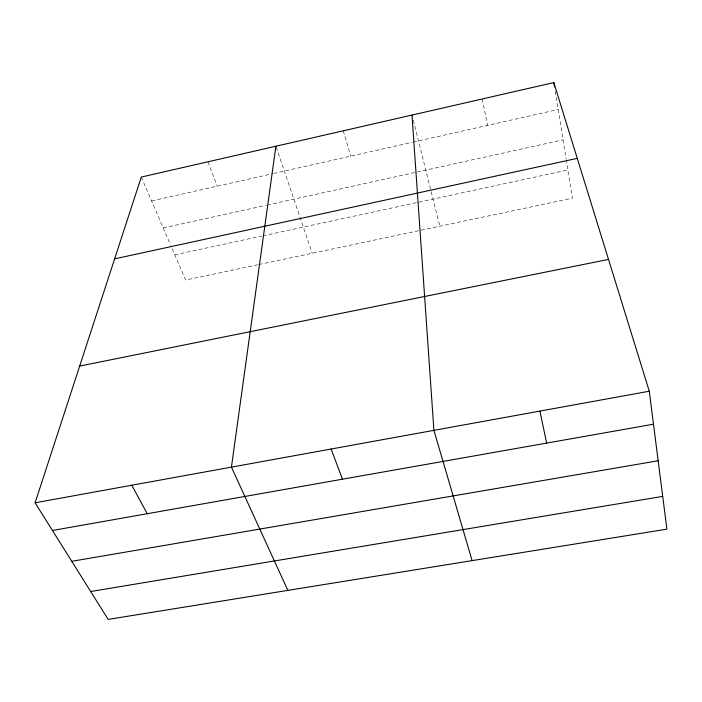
<?xml version="1.0" encoding="UTF-8"?>
<svg xmlns="http://www.w3.org/2000/svg" width="702" height="702" viewBox="0 0 702 702"><rect width="100%" height="100%" fill="white"/><g stroke="black" fill="none" stroke-linecap="round" stroke-linejoin="round"><path stroke-width="0.53" stroke-dasharray="3.51 2.63" d="M151.588 200.947L272.63 173.727M273.692 173.482L412.118 142.348M413.18 142.111L558.16 109.503M163.233 227.966L266.198 205.274M267.269 205.037L563.048 139.856M174.807 254.835L261.846 236.047M262.917 235.819L567.9 169.989M257.915 264.742L185.661 280.028L170.946 245.875M258.977 264.514L572.446 198.183L566.338 160.302M141.295 177.053L170.516 244.884M207.906 161.793L217.287 186.17M276.246 147.262L312.214 253.246M343.252 130.809L350.728 156.16M413.294 120.235L439.829 226.246M482.177 99L487.6 125.377M555.212 91.207L566.172 159.231"/><path stroke-width="1.05" d="M275.895 146.227L231.432 467.128L287.855 590.382M35.1 502.799L141.295 177.053L553.825 82.59L649.28 391.225L666.9 529.159L108.161 619.41L35.1 502.799L649.28 391.225M114.619 258.863L577.255 158.362M79.668 366.075L608.511 259.407M52.448 530.484L653.492 424.201M71.771 561.319L658.16 460.758M90.69 591.514L662.714 496.393M131.774 485.231L147.227 513.724M331.133 449.017L342.471 479.203M472.104 560.626L433.915 430.344L412.004 115.067M539.908 411.091L546.647 443.094M553.825 82.59L554.519 86.899"/></g></svg>
